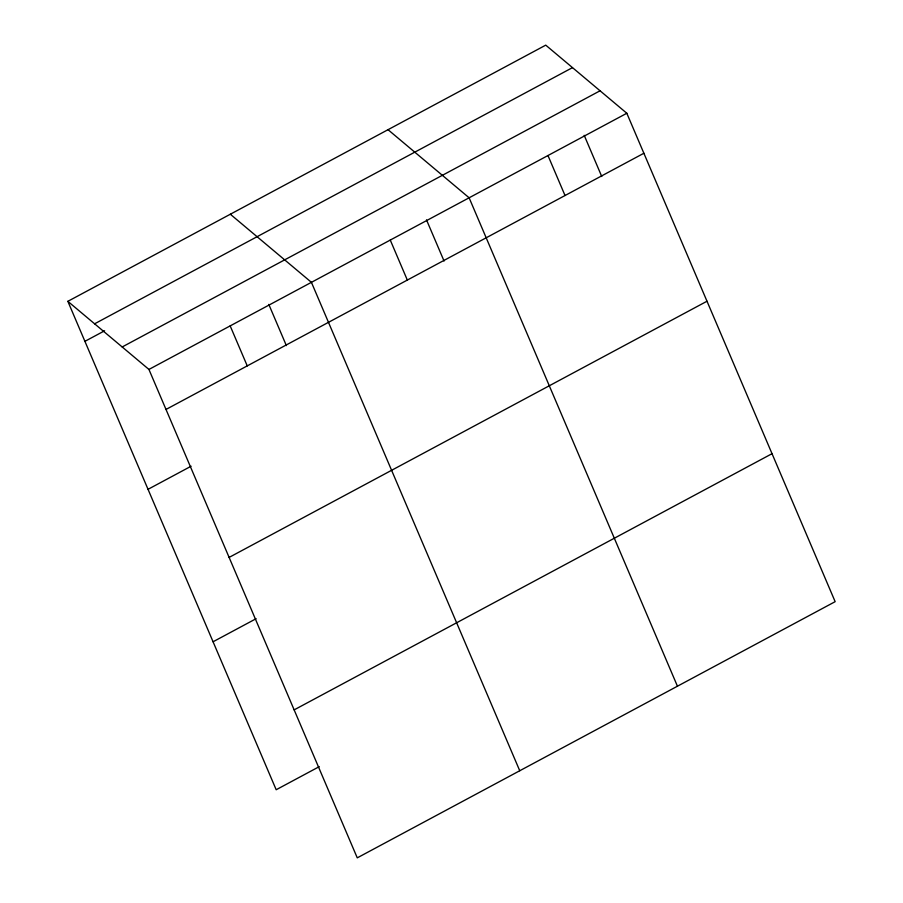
<?xml version="1.0" encoding="UTF-8"?>
<svg xmlns="http://www.w3.org/2000/svg" width="903" height="903" viewBox="0 0 903 903"><rect width="100%" height="100%" fill="white"/><g stroke="black" fill="none" stroke-linecap="round" stroke-linejoin="round"><path stroke-width="1.35" d="M67.849 301.331L545.739 45.15L626.817 113.259L835.151 601.669L357.261 857.85L148.939 369.44L67.849 301.331L276.183 789.741L319.256 766.647M94.612 323.805L572.491 67.623M84.916 341.334L104.613 330.78M122.176 346.966L600.066 90.785M148.939 369.44L626.817 113.259M166.005 409.443L643.884 153.25M148.036 489.313L191.109 466.219M229.114 557.411L707.004 301.23M213.063 641.773L256.147 618.679M294.152 709.871L772.031 453.69M388.03 129.693L469.12 197.791L677.442 686.212M230.333 214.237L311.422 282.334L519.744 770.744M584.207 135.337L601.759 176.514M547.974 155.53L565.03 195.522M426.498 219.869L444.062 261.046M390.265 240.063L407.332 280.065M268.801 304.413L286.364 345.589M230.175 325.893L247.241 365.884"/></g></svg>
